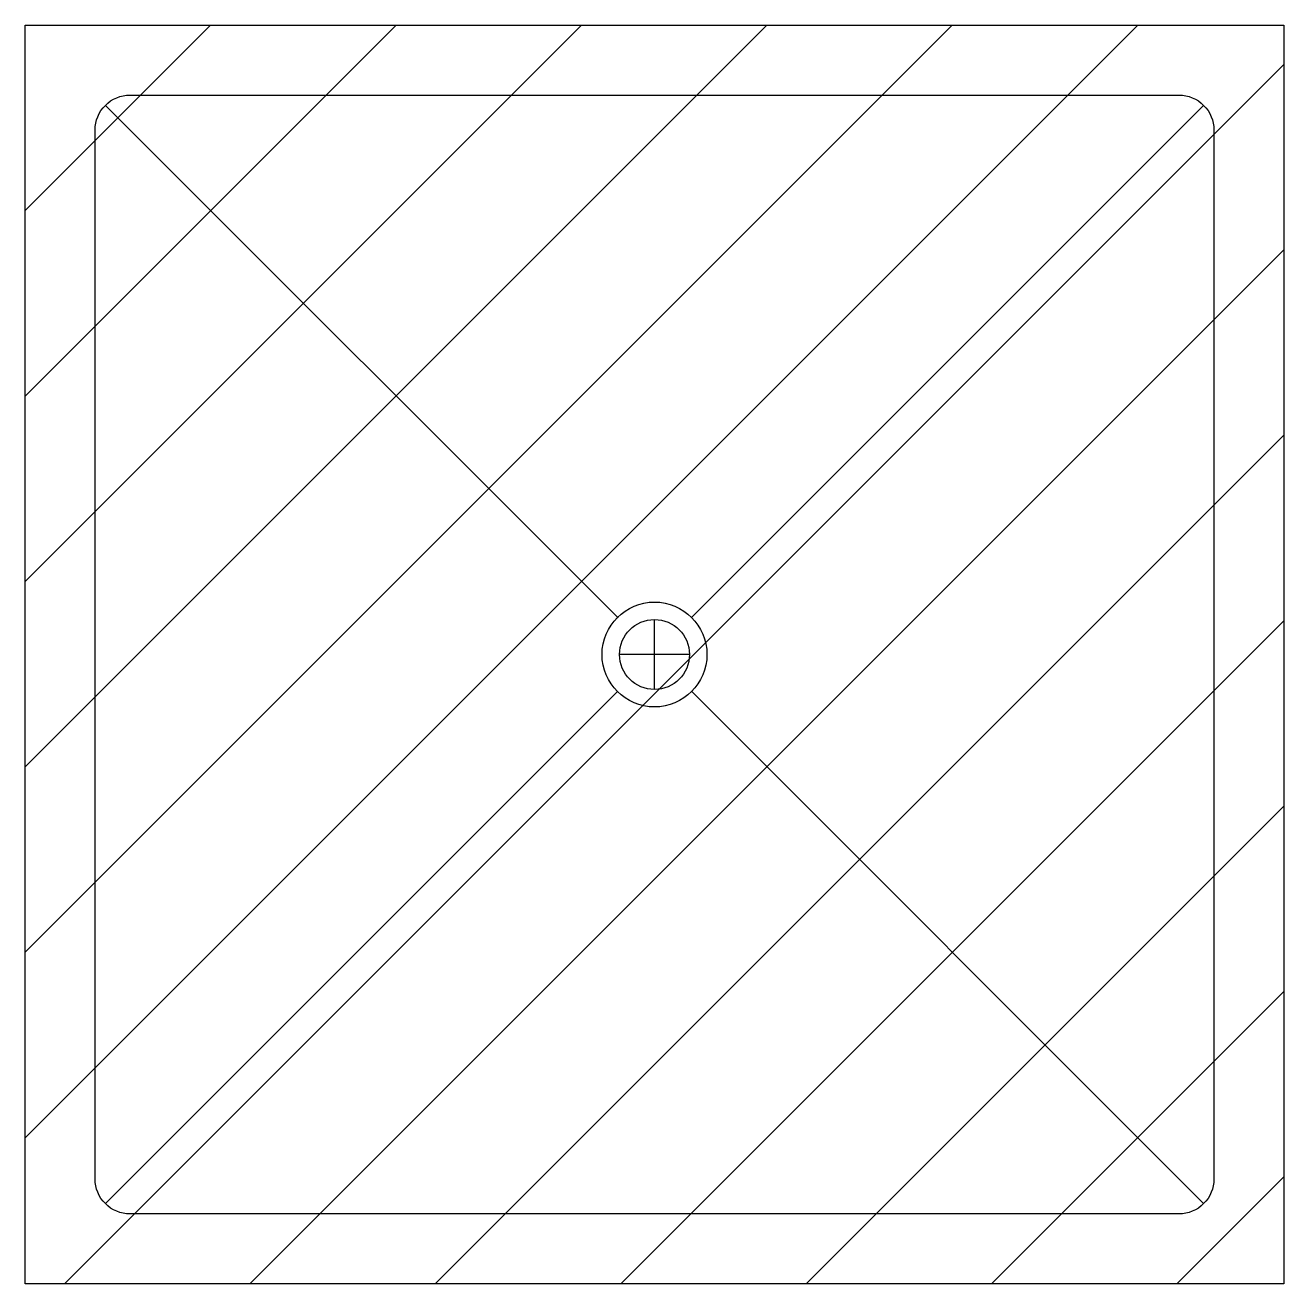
# Model space of a CAD drawing. Extents: x 0 to 36, y -36 to 0.
import ezdxf

# ---------------------------------------------------------------- set-up
doc = ezdxf.new("R2010")
doc.units = 0
doc.header["$MEASUREMENT"] = 0
doc.styles.add('ATTR', font='romans.shx', dxfattribs={"width": 0.8, "height": 1.2})

msp = doc.modelspace()

# ---------------------------------------------------------------- hatches: boundary and pattern name
h = msp.add_hatch()
h.set_pattern_fill('ANSI31', color=256, scale=30, style=0)
h.paths.add_polyline_path([(0, -36), (0, 0), (36, 0), (36, -36)])
h.paths.add_polyline_path([(0, 0), (0, 0), (0, 0), (0, 0)], flags=9)

# ---------------------------------------------------------------- linework, layer by layer
for p, q in [((2.293, -2.293), (16.956, -16.956)), ((19.056, -16.944), (33.707, -2.293)), ((18, -19), (18, -17)), ((19, -18), (17, -18)), ((2.293, -33.707), (16.94, -19.06)), ((19.063, -19.063), (33.707, -33.707))]:
    msp.add_line(p, q)
msp.add_lwpolyline([(0, -36), (0, 0), (36, 0), (36, -36)], close=True)
msp.add_lwpolyline([(2, -33), (2, -3, -0.414214), (3, -2), (33, -2, -0.414214), (34, -3), (34, -33, -0.414214), (33, -34), (3, -34, -0.414214)], format="xyb", close=True)
for radius in [1.5, 1]:
    msp.add_circle((18, -18), radius)

# ---------------------------------------------------------------- texts
at = {"style": 'ATTR', "width": 0.8, "flags": 9}
msp.add_attdef('ESTCODE', (0, 0), '', height=0.000000923, dxfattribs=at)

doc.saveas('drawing.dxf')
